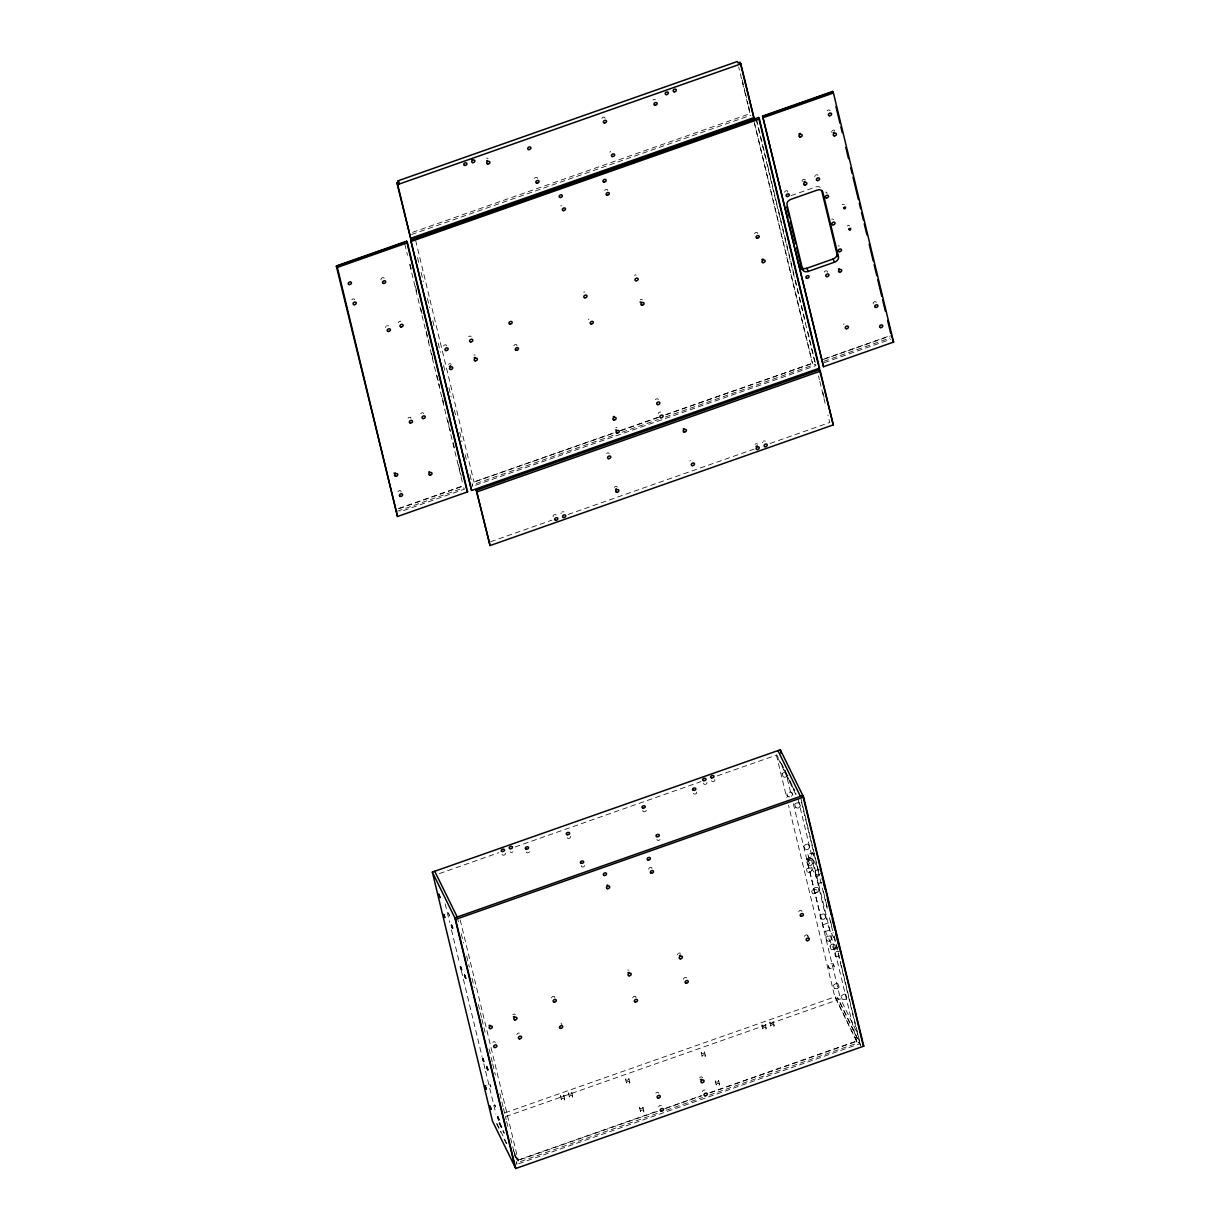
<?xml version="1.0" encoding="UTF-8"?>
<svg xmlns="http://www.w3.org/2000/svg" width="1230" height="1230" viewBox="0 0 1230 1230"><rect width="100%" height="100%" fill="white"/><g stroke="black" fill="none" stroke-linecap="round" stroke-linejoin="round"><path stroke-width="0.75" stroke-dasharray="5 3.75" d="M489.955 1084.383C491.308 1091.702 491.631 1081.032 486.711 1085.475M494.752 1104.602C497.028 1111.274 495.29 1102.065 491.585 1105.632M787.938 775.177C783.971 781.204 778.559 772.194 785.201 772.548M783.156 776.853L782.08 773.685M786.893 793.811C785.709 798.562 794.442 797.301 792.381 793.596C791.182 789.845 784.832 793.75 788.046 796.917M791.643 792.212L792.797 795.333M799.454 802.836C788.722 802.237 798.977 813.491 800.33 804.727C799.162 801.022 799.423 804.62 800.592 806.034M795.825 807.726L794.734 804.543M803.682 846.24C811.093 838.768 811.308 853.743 804.266 848.3C802.913 844.826 804.681 847.224 804.851 849.269M808.448 844.564L809.617 847.67M807.849 854.496L808.925 857.664L807.772 854.558L812.569 852.79L813.645 855.434L806.819 859.309L823.285 927.113L834.14 949.867L839.091 948.253M811.631 860.539C800.899 859.939 811.154 871.194 812.507 862.43C811.339 858.725 811.6 862.322 812.784 863.737M811.216 868.026C800.838 867.488 810.001 877.052 811.861 869.441C811.001 866.673 811.185 869.364 812.077 870.425M808.002 865.428L806.865 862.23M807.295 872.116L806.48 869.733M812.63 852.82L813.707 855.988M819.749 869.887C811.646 868.472 815.444 879.312 820.887 873.085M817.181 891.781C810.662 898.069 809.402 887.03 816.689 889.92C817.889 892.642 816.551 891.32 816.382 889.398M816.12 874.761L815.029 871.593M818.135 887.414C807.387 886.799 817.642 898.054 818.995 889.305C817.827 885.6 818.088 889.182 819.272 890.612M812.446 893.472L811.646 891.089M814.491 892.288L813.414 889.106M819.81 916.043C827.236 908.57 827.452 923.545 820.41 918.087C819.011 914.536 820.933 917.134 820.979 919.148M824.623 914.274L825.761 917.472M830.588 936.061C819.857 935.446 830.112 946.7 831.465 937.952C830.296 934.247 830.558 937.844 831.741 939.259M826.96 940.935L825.868 937.767M835.831 947.577C828.082 954.972 828.62 939.751 835.262 945.439C836.708 949.068 834.755 946.423 834.678 944.379M831.049 949.253L829.912 946.055M828.39 965.396C827.037 969.701 835.247 969.255 833.971 965.581C833.202 961.26 826.36 965.196 829.466 968.579M834.309 949.929L834.14 948.253L838.922 946.577M839.06 955.464C834.078 959.938 832.71 949.483 839.521 951.697M833.156 963.72L834.248 966.888M835.877 956.586L834.74 953.388M833.171 985.614C839.844 978.496 841.52 992.087 833.909 988.028C832.356 984.431 834.125 986.168 834.34 988.72M837.968 983.846L839.106 987.044M840.966 996.331C848.377 988.843 848.592 1003.834 841.551 998.376C840.198 994.901 841.966 997.315 842.15 999.344M845.748 994.639L846.901 997.761M847.27 226.059L848.5 225.151L849.623 225.982M842.242 204.426L844.457 204.611M412.557 232.332L749.977 113.698L738.723 67.097M411.527 234.53L750.746 115.266M791.105 195.616L815.628 187.006A5.089 3.721 -26.2 0 1 820.21 187.375M398.689 508.467L463.187 485.788M613.293 433.006L473.934 482.006L613.416 433.268M620.52 430.469L658.527 417.108M665.768 414.556L812.492 363.281L665.891 414.818M824.899 358.622L889.398 335.944M398.812 508.728L463.31 486.05M620.658 430.731L658.665 417.37M823.239 359.498L889.521 336.205M397.459 511.188L463.756 487.88L464.402 489.171L399.888 511.849M613.017 435.405L472.12 484.943L472.751 486.234L469.614 473.227M622.042 432.222L658.173 419.522M665.399 416.985L815.321 364.28L815.951 365.571L474.565 485.604M823.685 361.343L889.967 338.035M824.315 362.635L890.612 339.326M490.524 541.754L551.87 520.182M568.106 514.478L753.959 449.135M770.195 443.43L829.743 422.49L827.944 415.033M439.402 873.592L498.95 852.651M515.186 846.947L701.038 781.604M717.274 775.899L776.822 754.959L779.343 760.094M806.819 858.479L807.649 859.601L812.43 857.925L818.334 869.933M807.003 860.154L811.769 858.463L811.6 856.787L812.43 857.925M807.649 859.601L816.09 876.759L820.871 875.068M821.686 882.417L818.504 883.54L816.09 876.759M822.624 924.868L827.406 923.192L811.769 858.463M825.053 931.648L829.835 929.972L834.893 940.258M833.494 948.791L838.26 947.115M505.023 1112.827L835.216 996.746L857.525 1043.009L834.816 996.884L788.553 805.327M518.752 1163.642L860.154 1043.609L837.645 997.868L835.662 998.576L835.216 996.746M505.73 1116.563L840.474 998.868L857.986 1034.43M518.138 1160.044L657.481 1111.044M666.537 1107.861L700.916 1095.776M709.956 1092.594L856.557 1041.057M515.339 1155.308L517.861 1160.444L658.604 1110.951M664.846 1108.768L701.899 1095.73M710.094 1092.855L857.079 1041.18M657.235 1113.427L516.308 1162.965L516.954 1164.272L514.248 1153.094M666.23 1110.26L702.361 1097.56M709.572 1095.023L859.509 1042.302L833.017 932.601M781.419 763.384L788.984 778.774M789.829 780.481L794.872 790.736M780.174 761.801L796.164 794.273M795.764 794.411L776.422 755.112L786.754 797.886M807.633 935.369L809.171 938.49M561.018 1023.068L562.541 1026.189M499.764 1122.698L503.116 1129.54M513.218 1150.05L518.26 1160.305L459.851 918.518M499.365 1122.836L504.408 1133.091M498.965 1122.959L504.008 1133.214M514.94 1155.431L518.307 1162.273L517.861 1160.444M496.951 1123.62L507.068 1144.177M496.551 1123.759L500.718 1132.23M504.054 1138.995L506.56 1144.085M829.835 929.972L827.406 923.192M448.873 913.475L448.458 912.798L448.873 914.52M449.027 914.936L449.596 915.996L449.334 914.674M822.855 392.355L824.208 397.951M756.681 120.125L762.508 144.31M762.954 146.17L766.997 162.898M767.459 164.758L773.286 188.928M773.747 190.788L777.775 207.532M778.236 209.377L784.063 233.562M784.525 235.422L794.841 278.18M795.303 280.04L805.635 322.814M807.879 332.1L815.951 365.571M818.488 375.873L819.395 379.609M819.841 381.469L825.699 405.716M756.035 118.833L814.875 362.42M754.543 123.369L812.492 363.281M753.959 121.247L812.354 363.019M742.182 79.842L744.888 91.02M745.334 92.896L748.04 104.073M748.501 105.934L750.3 113.391M800.868 798.162L819.288 874.407M823.331 891.135L825.576 900.437M826.022 902.297L827.36 907.878M830.511 920.886L831.864 926.467M834.109 935.753L840.843 963.659M841.289 965.504L851.621 1008.277M852.067 1010.122L860.6 1045.439L837.645 997.868M801.576 802.437L821.794 886.123M822.24 887.983L827.175 908.432M829.42 917.734L832.572 930.741M798.147 799.285L856.68 1041.318M785.247 770.211L791.536 796.24M793.335 803.667L840.474 998.868M773.27 1021.884A1.691 1.138 -13.6 0 1 770.826 1023.283A1.691 1.138 -13.6 0 1 770.687 1021.3A1.691 1.138 -13.6 0 1 773.27 1021.884L774.147 1025.543A1.691 1.138 -13.6 0 1 771.717 1026.958A1.691 1.138 -13.6 0 1 771.579 1024.959A1.691 1.138 -13.6 0 1 774.147 1025.543M769.934 1022.438L770.81 1026.097M765.306 1024.682A1.691 1.138 -13.6 0 1 762.877 1026.097A1.691 1.138 -13.6 0 1 762.723 1024.098A1.691 1.138 -13.6 0 1 765.306 1024.682L766.182 1028.357A1.691 1.138 -13.6 0 1 763.753 1029.756A1.691 1.138 -13.6 0 1 763.615 1027.757A1.691 1.138 -13.6 0 1 766.182 1028.357M761.97 1025.236L762.846 1028.895M718.628 1080.724A1.691 1.138 -13.6 0 1 716.183 1082.123A1.691 1.138 -13.6 0 1 716.045 1080.14A1.691 1.138 -13.6 0 1 718.628 1080.724L719.504 1084.383A1.691 1.138 -13.6 0 1 717.075 1085.783A1.691 1.138 -13.6 0 1 716.936 1083.799A1.691 1.138 -13.6 0 1 719.504 1084.383M715.276 1081.262L716.168 1084.937M704.559 1052.142A1.691 1.138 -13.6 0 1 702.115 1053.541A1.691 1.138 -13.6 0 1 701.976 1051.558A1.691 1.138 -13.6 0 1 704.559 1052.142L705.436 1055.801A1.691 1.138 -13.6 0 1 703.007 1057.2A1.691 1.138 -13.6 0 1 702.868 1055.217A1.691 1.138 -13.6 0 1 705.436 1055.801M701.223 1052.68L702.099 1056.355M642.967 1107.323A1.691 1.138 -13.6 0 1 640.538 1108.722A1.691 1.138 -13.6 0 1 640.399 1106.739A1.691 1.138 -13.6 0 1 642.967 1107.323L643.859 1110.982A1.691 1.138 -13.6 0 1 641.43 1112.381A1.691 1.138 -13.6 0 1 641.276 1110.398A1.691 1.138 -13.6 0 1 643.859 1110.982M639.631 1107.861L640.523 1111.52M628.914 1078.741A1.691 1.138 -13.6 0 1 626.47 1080.14A1.691 1.138 -13.6 0 1 626.331 1078.157A1.691 1.138 -13.6 0 1 628.914 1078.741L629.791 1082.4A1.691 1.138 -13.6 0 1 627.362 1083.799A1.691 1.138 -13.6 0 1 627.223 1081.816A1.691 1.138 -13.6 0 1 629.791 1082.4M625.563 1079.279L626.454 1082.938M415.663 240.48L474.057 482.268M417.508 257.531L418.861 263.112M421.106 272.399L423.351 281.701M427.394 298.429L429.639 307.731M432.791 320.753L434.129 326.334M438.172 343.062L440.417 352.364M443.569 365.372L444.906 370.953M448.95 387.681L451.195 396.983M454.347 410.005L455.684 415.586M459.728 432.314L461.973 441.616M465.125 454.623L466.462 460.204M410.051 264.189L411.85 271.63M415.448 286.498L416.786 292.079M420.829 308.807L422.628 316.248M426.226 331.131L428.916 342.278M431.607 353.44L433.406 360.882M437.004 375.75L439.694 386.912M442.385 398.059L444.184 405.5M447.782 420.383L450.472 431.53M453.163 442.692L454.962 450.134M458.559 465.002L461.25 476.164M404.793 244.001L407.484 255.164M409.728 264.465L462.741 483.928M571.812 1092.717A1.691 1.138 -13.6 0 1 569.367 1094.116A1.691 1.138 -13.6 0 1 569.229 1092.132A1.691 1.138 -13.6 0 1 571.812 1092.717L572.688 1096.376A1.691 1.138 -13.6 0 1 570.259 1097.775A1.691 1.138 -13.6 0 1 570.12 1095.792A1.691 1.138 -13.6 0 1 572.688 1096.376M568.46 1093.255L569.352 1096.929M563.847 1095.515A1.691 1.138 -13.6 0 1 561.403 1096.914A1.691 1.138 -13.6 0 1 561.264 1094.931A1.691 1.138 -13.6 0 1 563.847 1095.515L564.724 1099.174A1.691 1.138 -13.6 0 1 562.295 1100.589A1.691 1.138 -13.6 0 1 562.156 1098.59A1.691 1.138 -13.6 0 1 564.724 1099.174M560.496 1096.053L561.387 1099.728M457.222 916.996L458.575 922.577M461.265 933.708L463.51 943.026M466.647 956.018L469.353 967.195M472.043 978.327L474.288 987.644M478.332 1004.357L481.468 1017.379M481.914 1019.24L485.066 1032.247M489.11 1048.99L492.246 1061.997M492.692 1063.858L495.398 1075.02M499.887 1093.593L503.024 1106.631M503.47 1108.476L506.176 1119.638M506.622 1121.483L507.975 1127.08M510.665 1138.211L513.802 1151.249M445.183 903.85L449.673 922.439M451.471 929.88L459.559 963.367M461.358 970.793L482.022 1056.355M483.821 1063.796L485.158 1069.377M485.619 1071.238L495.951 1114.011M420.783 413.649A1.691 1.245 -26.2 0 1 423.704 413.557M408.037 418.123A1.691 1.245 -26.2 0 1 410.989 418.369M385.667 327.564A1.691 1.245 -26.2 0 1 385.913 326.534M386.558 325.981A1.691 1.245 -26.2 0 1 388.48 325.919M398.382 322.752A1.691 1.245 -26.2 0 1 400.918 321.276M397.92 491.831A1.691 1.245 -26.2 0 1 399.996 490.632A1.691 1.245 -26.2 0 1 400.98 492.092M351.811 299.782A1.691 1.245 -26.2 0 1 354.732 299.69M381.1 279.84A1.691 1.245 -26.2 0 1 382.069 277.842A1.691 1.245 -26.2 0 1 384.16 278.411M762.523 442.815A1.691 1.245 -26.2 0 1 762.585 442.124M763.415 441.216A1.691 1.245 -26.2 0 1 765.337 441.155M755.097 444.276A1.691 1.245 -26.2 0 1 757.603 444.199M561.065 513.648A1.691 1.245 -26.2 0 1 561.126 512.956M561.956 512.049A1.691 1.245 -26.2 0 1 563.878 511.988M553.223 516.738A1.691 1.245 -26.2 0 1 553.992 514.847A1.691 1.245 -26.2 0 1 556.145 515.032M614.385 487.326A1.691 1.245 -26.2 0 1 617.306 487.234M606.559 453.44A1.691 1.245 -26.2 0 1 609.204 453.655M689.846 461.081A1.691 1.245 -26.2 0 1 690.322 460.42M615.83 427.487A1.691 1.245 -26.2 0 1 617.045 427.44M658.311 413.526A1.691 1.245 -26.2 0 1 660.848 412.05M655.421 399.704A1.691 1.245 -26.2 0 1 658.358 399.612M473.965 355.147A1.691 1.245 -26.2 0 1 475.18 355.101M448.52 364.264A1.691 1.245 -26.2 0 1 451.164 364.48M443.477 345.999A1.691 1.245 -26.2 0 1 446.613 345.891M468.63 336.666A1.691 1.245 -26.2 0 1 471.151 336.589M513.832 345.768A1.691 1.245 -26.2 0 1 515.893 344.554A1.691 1.245 -26.2 0 1 516.877 346.014M588.586 319.8A1.691 1.245 -26.2 0 1 588.878 319.108M583.574 292.11A1.691 1.245 -26.2 0 1 584.788 292.064M754.559 233.639A1.691 1.245 -26.2 0 1 757.695 233.546M634.357 275.289A1.691 1.245 -26.2 0 1 636.279 275.228M640.246 299.705A1.691 1.245 -26.2 0 1 642.414 299.889M604.653 190.635A1.691 1.245 -26.2 0 1 607.789 190.527M560.849 206.025A1.691 1.245 -26.2 0 1 561.326 205.379M486.465 158.316A1.691 1.245 -26.2 0 1 487.987 158.455M652.93 99.984A1.691 1.245 -26.2 0 1 655.436 99.891M601.885 118.403A1.691 1.245 -26.2 0 1 605.037 118.311M609.911 152.335A1.691 1.245 -26.2 0 1 610.48 151.336M534.543 178.242A1.691 1.245 -26.2 0 1 537.495 178.488M824.315 272.045A1.691 1.245 -26.2 0 1 826.376 270.831A1.691 1.245 -26.2 0 1 827.36 272.307M802.252 181.44A1.691 1.245 -26.2 0 1 803.221 179.457A1.691 1.245 -26.2 0 1 805.312 180.026M814.86 176.674A1.691 1.245 -26.2 0 1 814.921 175.982M815.398 175.337A1.691 1.245 -26.2 0 1 817.919 175.26M831.849 132.287A1.691 1.245 -26.2 0 1 831.788 131.303M832.264 130.657A1.691 1.245 -26.2 0 1 834.77 130.58M827.114 110.823A1.691 1.245 -26.2 0 1 830.035 110.731M843.719 324.505A1.691 1.245 -26.2 0 1 843.995 323.813M873.285 303.856A1.691 1.245 -26.2 0 1 874.453 301.781A1.691 1.245 -26.2 0 1 876.36 302.78M838.091 246A1.691 1.245 -26.2 0 1 839.306 245.969M831.603 219.14A1.691 1.245 -26.2 0 1 833.494 219.801M825.53 192.172A1.691 1.245 -26.2 0 1 826.929 193.617M784.571 192.28A1.691 1.245 -26.2 0 1 786.524 190.712A1.691 1.245 -26.2 0 1 787.707 192.188M529.469 851.683A1.691 1.138 -13.6 0 1 526.163 851.913M696.457 792.043A1.691 1.138 -13.6 0 1 695.765 793.811A1.691 1.138 -13.6 0 1 693.459 793.412M505.176 853.205A1.691 1.138 -13.6 0 1 504.792 854.789A1.691 1.138 -13.6 0 1 502.547 854.958A1.691 1.138 -13.6 0 1 502.532 853.389M512.971 851.837A1.691 1.138 -13.6 0 1 510.143 851.775M706.835 782.618A1.691 1.138 -13.6 0 1 704.882 784.356A1.691 1.138 -13.6 0 1 703.99 782.557M714.599 779.574A1.691 1.138 -13.6 0 1 714.107 781.235A1.691 1.138 -13.6 0 1 711.786 781.188A1.691 1.138 -13.6 0 1 712.293 779.528M646.15 810.355A1.691 1.138 -13.6 0 1 644.136 811.815A1.691 1.138 -13.6 0 1 642.998 810.293M660.033 839.552A1.691 1.138 -13.6 0 1 656.882 839.49M584.573 865.536A1.691 1.138 -13.6 0 1 582.543 866.996A1.691 1.138 -13.6 0 1 581.421 865.474M570.243 836.415A1.691 1.138 -13.6 0 1 569.751 838.091A1.691 1.138 -13.6 0 1 567.43 838.045A1.691 1.138 -13.6 0 1 567.937 836.369M658.711 1106.954A1.691 1.245 -26.2 0 1 661.248 1105.478M702.515 1091.564A1.691 1.245 -26.2 0 1 705.036 1090.072M699.624 1077.741A1.691 1.245 -26.2 0 1 702.545 1077.649M655.821 1093.132A1.691 1.245 -26.2 0 1 658.742 1093.04M516.831 1034.63A1.691 1.245 -26.2 0 1 519.368 1033.139M492.723 1042.302A1.691 1.245 -26.2 0 1 495.367 1042.517M512.833 1014.689A1.691 1.245 -26.2 0 1 515.339 1014.612M551.594 997.899A1.691 1.245 -26.2 0 1 553.546 996.331A1.691 1.245 -26.2 0 1 554.73 997.791M632.789 997.838A1.691 1.245 -26.2 0 1 634.741 996.269A1.691 1.245 -26.2 0 1 635.925 997.73M627.761 970.132A1.691 1.245 -26.2 0 1 628.976 970.101M804.558 936.445A1.691 1.245 -26.2 0 1 806.511 934.877A1.691 1.245 -26.2 0 1 807.71 936.353M798.747 911.676A1.691 1.245 -26.2 0 1 801.899 911.568M677.653 954.911A1.691 1.245 -26.2 0 1 677.915 953.88M678.545 953.327A1.691 1.245 -26.2 0 1 680.482 953.265M683.557 979.341A1.691 1.245 -26.2 0 1 686.601 977.927M648.779 869.349A1.691 1.245 -26.2 0 1 650.286 867.504A1.691 1.245 -26.2 0 1 651.977 868.564"/><path stroke-width="1.5" d="M398.151 180.764L737.37 61.5L738.138 63.053L740.122 62.361L740.891 63.914L753.867 117.65L410.666 238.312L396.921 183.024L398.92 182.317L398.151 180.764L399.043 184.485M396.921 183.024L397.69 184.577L740.891 63.914M336.39 266.372L337.035 267.663L336.589 265.834L406.653 241.203L407.422 242.756L467.6 491.862L397.521 516.508L336.39 266.372L404.47 242.433M410.635 239.804L758.618 117.465L759.387 119.018L819.549 368.124L471.582 490.463L410.635 239.804L471.582 490.463M762.6 116.066L832.679 91.42L833.448 92.988L893.61 342.094L823.531 366.725L762.6 116.066L823.531 366.725M412.834 239.496L756.035 118.833M764.399 115.897L832.479 91.958L833.11 93.249L832.679 91.42M336.589 265.834L337.358 267.402L407.422 242.756M411.404 241.357L759.387 119.018M763.369 117.619L833.448 92.988M801.483 267.187A5.089 3.721 -26.2 0 0 806.757 268.278L833.033 259.038A5.089 3.721 -26.2 0 0 836.923 253.703L821.732 190.835M808.295 271.4L834.57 262.159A5.089 3.721 -26.2 0 0 838.46 256.824L822.824 192.095A5.089 3.721 -26.2 0 0 817.166 190.112L790.89 199.352A5.089 3.721 -26.2 0 0 787 204.703L802.621 269.416A5.089 3.721 -26.2 0 0 808.295 271.4L806.757 268.278M476.318 490.278L819.534 369.615L820.287 371.183L833.264 424.904L490.063 545.567L476.318 490.278L490.063 545.567M477.086 491.846L820.287 371.183M432.33 872.101L780.312 749.762L803.574 797.055L863.752 1046.161L515.77 1168.5L492.507 1121.207L432.33 872.101L455.607 919.394L515.77 1168.5M455.607 919.394L803.574 797.055M891.197 335.313L891.765 337.404M893.61 342.094L892.396 338.696M836.923 253.703L838.46 256.824M833.033 259.038L834.57 262.159M753.867 117.65L740.122 62.361M801.099 266.295L802.621 269.416M818.796 366.571L819.549 368.124M833.264 424.904L819.534 369.615M777.929 750.608L800.423 796.333M862.983 1044.593L863.752 1046.161M466.831 490.309L467.6 491.862M434.728 871.27L457.222 916.996M822.209 878.343L822.639 879.604M835.939 106.549L839.982 123.292M840.874 127.013L842.227 132.579M845.825 147.462L848.516 158.624M850.76 167.926L852.113 173.507M853.005 177.228L858.402 199.537M859.293 203.257L860.646 208.839M861.538 212.559L863.337 220.001M864.244 223.722L866.935 234.884M869.18 244.17L873.223 260.914M874.115 264.635L876.821 275.797M877.713 279.518L881.756 296.246M882.663 299.966L885.354 311.129M887.599 320.43L890.735 333.453M786.8 207.132L789.291 217.602M790.183 221.323L795.579 243.632M796.625 247.814L801.868 269.662M758.618 117.465L818.334 364.71M862.538 1042.733L802.821 795.487L454.839 917.841L515.001 1166.947M823.285 881.848L825.069 889.244M827.298 898.5L831.326 915.135M832.218 918.841L834.893 929.926M835.785 933.632L838.922 946.577M780.312 749.762L781.204 753.483M397.69 184.577L410.666 238.312M406.653 241.203L466.385 488.448M337.358 267.402L397.521 516.508M395.276 472.858A1.691 1.245 -26.2 0 1 394.046 473.15M429.562 471.72A1.691 1.245 -26.2 0 1 428.747 472.013M757.203 445.829A1.691 1.245 -26.2 0 1 756.02 446.382M616.415 488.833A1.691 1.245 -26.2 0 1 615.6 489.125M683.957 428.655A1.691 1.245 -26.2 0 1 683.127 428.947M616.43 429.916A1.691 1.245 -26.2 0 1 615.584 430.039M614.016 416.355A1.691 1.245 -26.2 0 1 613.263 416.801M474.949 357.407A1.691 1.245 -26.2 0 1 474.134 357.699M450.626 365.817A1.691 1.245 -26.2 0 1 449.442 366.371M763.03 258.961A1.691 1.245 -26.2 0 1 761.862 259.515M641.245 301.965A1.691 1.245 -26.2 0 1 640.03 302.011M487.449 160.577A1.691 1.245 -26.2 0 1 486.634 160.869M472.443 159.239A1.691 1.245 -26.2 0 1 471.613 159.531M839.275 268.724A1.691 1.245 -26.2 0 1 838.445 269.016M804.774 181.363A1.691 1.245 -26.2 0 1 804.005 181.809M834.355 132.21A1.691 1.245 -26.2 0 1 833.187 132.763M800.069 133.332A1.691 1.245 -26.2 0 1 798.9 133.886M701.654 1079.248A1.691 1.245 -26.2 0 1 700.408 1079.54M489.894 1025.19A1.691 1.245 -26.2 0 1 489.063 1025.482M514.571 1016.503A1.691 1.245 -26.2 0 1 513.341 1016.81M628.761 972.392A1.691 1.245 -26.2 0 1 627.93 972.684M680.298 955.126A1.691 1.245 -26.2 0 1 679.544 955.572M607.62 884.97A1.691 1.245 -26.2 0 1 606.867 885.416M438.818 894.318L439.956 897.516L438.818 894.318M443.676 914.474L444.829 917.672L443.738 914.49M451.471 925.191L452.625 928.389L451.533 925.206M460.497 966.826L461.634 970.009L460.558 966.842M464.586 975.129L465.724 978.327L464.586 975.129M482.621 1058.4L483.759 1061.598L482.667 1058.43M486.711 1066.717L487.849 1069.916L486.711 1066.717M485.127 1086.044L486.265 1089.242L485.127 1086.044M489.986 1106.185L491.124 1109.383L490.047 1106.201M497.781 1116.902L498.919 1120.1L497.843 1116.917M843.642 207.809C845.072 211.422 847.209 204.534 843.642 207.809M848.808 229.18C850.238 232.793 852.375 225.905 848.808 229.18M400.995 326.98A1.691 1.245 -26.2 0 0 403.117 325.089A1.691 1.245 -26.2 0 0 400.473 324.874A1.691 1.245 -26.2 0 0 400.995 326.98M388.25 331.47A1.691 1.245 -26.2 0 0 390.387 329.563A1.691 1.245 -26.2 0 0 387.742 329.348A1.691 1.245 -26.2 0 0 388.25 331.47M410.374 423.043A1.691 1.245 -26.2 0 0 412.496 421.152A1.691 1.245 -26.2 0 0 409.851 420.937A1.691 1.245 -26.2 0 0 410.374 423.043M423.105 418.569A1.691 1.245 -26.2 0 0 425.242 416.678A1.691 1.245 -26.2 0 0 422.597 416.447A1.691 1.245 -26.2 0 0 423.105 418.569M400.442 496.413A1.691 1.245 -26.2 0 0 402.579 494.522A1.691 1.245 -26.2 0 0 399.935 494.306A1.691 1.245 -26.2 0 0 400.442 496.413M395.583 476.271A1.691 1.245 -26.2 0 0 397.721 474.38A1.691 1.245 -26.2 0 0 395.076 474.15A1.691 1.245 -26.2 0 0 395.583 476.271M429.87 475.149A1.691 1.245 -26.2 0 0 431.991 473.243A1.691 1.245 -26.2 0 0 429.347 473.027A1.691 1.245 -26.2 0 0 429.87 475.149M354.132 304.702A1.691 1.245 -26.2 0 0 356.269 302.811A1.691 1.245 -26.2 0 0 353.625 302.595A1.691 1.245 -26.2 0 0 354.132 304.702M349.274 284.561A1.691 1.245 -26.2 0 0 351.411 282.654A1.691 1.245 -26.2 0 0 348.767 282.439A1.691 1.245 -26.2 0 0 349.274 284.561M383.56 283.438A1.691 1.245 -26.2 0 0 385.697 281.532A1.691 1.245 -26.2 0 0 383.053 281.316A1.691 1.245 -26.2 0 0 383.56 283.438M555.683 520.336A1.691 1.245 -26.2 0 0 557.82 518.445A1.691 1.245 -26.2 0 0 555.176 518.23A1.691 1.245 -26.2 0 0 555.683 520.336M563.648 517.538A1.691 1.245 -26.2 0 0 565.769 515.647A1.691 1.245 -26.2 0 0 563.125 515.416A1.691 1.245 -26.2 0 0 563.648 517.538M757.142 449.504A1.691 1.245 -26.2 0 0 759.279 447.612A1.691 1.245 -26.2 0 0 756.635 447.397A1.691 1.245 -26.2 0 0 757.142 449.504M765.106 446.705A1.691 1.245 -26.2 0 0 767.243 444.814A1.691 1.245 -26.2 0 0 764.599 444.599A1.691 1.245 -26.2 0 0 765.106 446.705M616.707 492.261A1.691 1.245 -26.2 0 0 618.844 490.355A1.691 1.245 -26.2 0 0 616.199 490.14A1.691 1.245 -26.2 0 0 616.707 492.261M608.604 458.667A1.691 1.245 -26.2 0 0 610.741 456.776A1.691 1.245 -26.2 0 0 608.097 456.561A1.691 1.245 -26.2 0 0 608.604 458.667M684.249 432.084A1.691 1.245 -26.2 0 0 686.386 430.177A1.691 1.245 -26.2 0 0 683.742 429.962A1.691 1.245 -26.2 0 0 684.249 432.084M692.367 465.663A1.691 1.245 -26.2 0 0 694.489 463.756A1.691 1.245 -26.2 0 0 691.844 463.541A1.691 1.245 -26.2 0 0 692.367 465.663M660.925 417.754A1.691 1.245 -26.2 0 0 663.062 415.863A1.691 1.245 -26.2 0 0 660.418 415.648A1.691 1.245 -26.2 0 0 660.925 417.754M657.758 404.639A1.691 1.245 -26.2 0 0 659.88 402.733A1.691 1.245 -26.2 0 0 657.235 402.518A1.691 1.245 -26.2 0 0 657.758 404.639M613.955 420.03A1.691 1.245 -26.2 0 0 616.092 418.138A1.691 1.245 -26.2 0 0 613.447 417.908A1.691 1.245 -26.2 0 0 613.955 420.03M617.122 433.16A1.691 1.245 -26.2 0 0 619.259 431.253A1.691 1.245 -26.2 0 0 616.614 431.038A1.691 1.245 -26.2 0 0 617.122 433.16M475.257 360.821A1.691 1.245 -26.2 0 0 477.378 358.929A1.691 1.245 -26.2 0 0 474.734 358.714A1.691 1.245 -26.2 0 0 475.257 360.821M450.564 369.507A1.691 1.245 -26.2 0 0 452.702 367.601A1.691 1.245 -26.2 0 0 450.057 367.386A1.691 1.245 -26.2 0 0 450.564 369.507M445.998 350.581A1.691 1.245 -26.2 0 0 448.135 348.674A1.691 1.245 -26.2 0 0 445.491 348.459A1.691 1.245 -26.2 0 0 445.998 350.581M470.675 341.894A1.691 1.245 -26.2 0 0 472.812 340.003A1.691 1.245 -26.2 0 0 470.168 339.788A1.691 1.245 -26.2 0 0 470.675 341.894M510.004 324.09A1.691 1.245 -26.2 0 0 512.141 322.199A1.691 1.245 -26.2 0 0 509.497 321.983A1.691 1.245 -26.2 0 0 510.004 324.09M516.354 350.35A1.691 1.245 -26.2 0 0 518.476 348.459A1.691 1.245 -26.2 0 0 515.831 348.228A1.691 1.245 -26.2 0 0 516.354 350.35M591.2 324.028A1.691 1.245 -26.2 0 0 593.337 322.137A1.691 1.245 -26.2 0 0 590.692 321.922A1.691 1.245 -26.2 0 0 591.2 324.028M584.865 297.783A1.691 1.245 -26.2 0 0 586.987 295.877A1.691 1.245 -26.2 0 0 584.342 295.661A1.691 1.245 -26.2 0 0 584.865 297.783M762.984 262.651A1.691 1.245 -26.2 0 0 765.106 260.745A1.691 1.245 -26.2 0 0 762.462 260.529A1.691 1.245 -26.2 0 0 762.984 262.651M757.08 238.22A1.691 1.245 -26.2 0 0 759.218 236.329A1.691 1.245 -26.2 0 0 756.573 236.114A1.691 1.245 -26.2 0 0 757.08 238.22M636.048 280.778A1.691 1.245 -26.2 0 0 638.17 278.887A1.691 1.245 -26.2 0 0 635.526 278.657A1.691 1.245 -26.2 0 0 636.048 280.778M641.937 305.194A1.691 1.245 -26.2 0 0 644.074 303.303A1.691 1.245 -26.2 0 0 641.43 303.087A1.691 1.245 -26.2 0 0 641.937 305.194M607.174 195.216A1.691 1.245 -26.2 0 0 609.296 193.31A1.691 1.245 -26.2 0 0 606.651 193.095A1.691 1.245 -26.2 0 0 607.174 195.216M603.991 182.086A1.691 1.245 -26.2 0 0 606.129 180.195A1.691 1.245 -26.2 0 0 603.484 179.964A1.691 1.245 -26.2 0 0 603.991 182.086M560.204 197.477A1.691 1.245 -26.2 0 0 562.341 195.585A1.691 1.245 -26.2 0 0 559.696 195.37A1.691 1.245 -26.2 0 0 560.204 197.477M563.371 210.607A1.691 1.245 -26.2 0 0 565.508 208.716A1.691 1.245 -26.2 0 0 562.863 208.5A1.691 1.245 -26.2 0 0 563.371 210.607M654.975 105.211A1.691 1.245 -26.2 0 0 657.112 103.305A1.691 1.245 -26.2 0 0 654.468 103.089A1.691 1.245 -26.2 0 0 654.975 105.211M487.757 164.005A1.691 1.245 -26.2 0 0 489.878 162.099A1.691 1.245 -26.2 0 0 487.249 161.883A1.691 1.245 -26.2 0 0 487.757 164.005M674.209 91.82A1.691 1.245 -26.2 0 0 676.331 89.928A1.691 1.245 -26.2 0 0 673.686 89.713A1.691 1.245 -26.2 0 0 674.209 91.82M666.245 94.618A1.691 1.245 -26.2 0 0 668.367 92.727A1.691 1.245 -26.2 0 0 665.722 92.511A1.691 1.245 -26.2 0 0 666.245 94.618M472.735 162.652A1.691 1.245 -26.2 0 0 474.872 160.761A1.691 1.245 -26.2 0 0 472.228 160.546A1.691 1.245 -26.2 0 0 472.735 162.652M464.771 165.45A1.691 1.245 -26.2 0 0 466.908 163.559A1.691 1.245 -26.2 0 0 464.264 163.344A1.691 1.245 -26.2 0 0 464.771 165.45M604.407 122.985A1.691 1.245 -26.2 0 0 606.544 121.094A1.691 1.245 -26.2 0 0 603.899 120.878A1.691 1.245 -26.2 0 0 604.407 122.985M612.525 156.564A1.691 1.245 -26.2 0 0 614.646 154.673A1.691 1.245 -26.2 0 0 612.002 154.457A1.691 1.245 -26.2 0 0 612.525 156.564M536.88 183.162A1.691 1.245 -26.2 0 0 539.001 181.271A1.691 1.245 -26.2 0 0 536.357 181.041A1.691 1.245 -26.2 0 0 536.88 183.162M528.762 149.583A1.691 1.245 -26.2 0 0 530.899 147.692A1.691 1.245 -26.2 0 0 528.254 147.462A1.691 1.245 -26.2 0 0 528.762 149.583M839.567 272.153A1.691 1.245 -26.2 0 0 841.704 270.246A1.691 1.245 -26.2 0 0 839.06 270.031A1.691 1.245 -26.2 0 0 839.567 272.153M826.821 276.627A1.691 1.245 -26.2 0 0 828.958 274.736A1.691 1.245 -26.2 0 0 826.314 274.521A1.691 1.245 -26.2 0 0 826.821 276.627M817.443 180.564A1.691 1.245 -26.2 0 0 819.58 178.673A1.691 1.245 -26.2 0 0 816.935 178.458A1.691 1.245 -26.2 0 0 817.443 180.564M804.712 185.054A1.691 1.245 -26.2 0 0 806.834 183.147A1.691 1.245 -26.2 0 0 804.205 182.932A1.691 1.245 -26.2 0 0 804.712 185.054M834.309 135.884A1.691 1.245 -26.2 0 0 836.431 133.993A1.691 1.245 -26.2 0 0 833.786 133.778A1.691 1.245 -26.2 0 0 834.309 135.884M800.023 137.022A1.691 1.245 -26.2 0 0 802.145 135.115A1.691 1.245 -26.2 0 0 799.5 134.9A1.691 1.245 -26.2 0 0 800.023 137.022M829.435 115.743A1.691 1.245 -26.2 0 0 831.572 113.852A1.691 1.245 -26.2 0 0 828.928 113.621A1.691 1.245 -26.2 0 0 829.435 115.743M880.603 327.611A1.691 1.245 -26.2 0 0 882.74 325.704A1.691 1.245 -26.2 0 0 880.096 325.489A1.691 1.245 -26.2 0 0 880.603 327.611M846.317 328.733A1.691 1.245 -26.2 0 0 848.454 326.826A1.691 1.245 -26.2 0 0 845.81 326.611A1.691 1.245 -26.2 0 0 846.317 328.733M875.745 307.454A1.691 1.245 -26.2 0 0 877.882 305.563A1.691 1.245 -26.2 0 0 875.237 305.348A1.691 1.245 -26.2 0 0 875.745 307.454M839.383 251.689A1.691 1.245 -26.2 0 0 841.505 249.782A1.691 1.245 -26.2 0 0 838.86 249.567A1.691 1.245 -26.2 0 0 839.383 251.689M832.895 224.813A1.691 1.245 -26.2 0 0 835.016 222.922A1.691 1.245 -26.2 0 0 832.372 222.707A1.691 1.245 -26.2 0 0 832.895 224.813M826.406 197.953A1.691 1.245 -26.2 0 0 828.528 196.062A1.691 1.245 -26.2 0 0 825.884 195.847A1.691 1.245 -26.2 0 0 826.406 197.953M787.169 196.508A1.691 1.245 -26.2 0 0 789.306 194.617A1.691 1.245 -26.2 0 0 786.662 194.401A1.691 1.245 -26.2 0 0 787.169 196.508M806.942 278.318A1.691 1.245 -26.2 0 0 809.063 276.427A1.691 1.245 -26.2 0 0 806.419 276.212A1.691 1.245 -26.2 0 0 806.942 278.318M693.397 790.321A1.691 1.138 -13.6 0 0 695.842 788.922A1.691 1.138 -13.6 0 0 693.259 788.338A1.691 1.138 -13.6 0 0 693.397 790.321M526.179 849.115A1.691 1.138 -13.6 0 0 528.623 847.716A1.691 1.138 -13.6 0 0 526.04 847.132A1.691 1.138 -13.6 0 0 526.179 849.115M711.555 777.852A1.691 1.138 -13.6 0 0 713.984 776.438A1.691 1.138 -13.6 0 0 711.401 775.853A1.691 1.138 -13.6 0 0 711.555 777.852M703.591 780.65A1.691 1.138 -13.6 0 0 706.02 779.251A1.691 1.138 -13.6 0 0 703.437 778.652A1.691 1.138 -13.6 0 0 703.591 780.65M510.081 848.669A1.691 1.138 -13.6 0 0 512.526 847.27A1.691 1.138 -13.6 0 0 509.943 846.686A1.691 1.138 -13.6 0 0 510.081 848.669M502.117 851.483A1.691 1.138 -13.6 0 0 504.561 850.068A1.691 1.138 -13.6 0 0 501.978 849.484A1.691 1.138 -13.6 0 0 502.117 851.483M642.844 808.095A1.691 1.138 -13.6 0 0 645.273 806.695A1.691 1.138 -13.6 0 0 642.69 806.111A1.691 1.138 -13.6 0 0 642.844 808.095M656.897 836.677A1.691 1.138 -13.6 0 0 659.341 835.278A1.691 1.138 -13.6 0 0 656.759 834.693A1.691 1.138 -13.6 0 0 656.897 836.677M581.252 863.276A1.691 1.138 -13.6 0 0 583.697 861.876A1.691 1.138 -13.6 0 0 581.114 861.292A1.691 1.138 -13.6 0 0 581.252 863.276M567.184 834.693A1.691 1.138 -13.6 0 0 569.628 833.294A1.691 1.138 -13.6 0 0 567.045 832.71A1.691 1.138 -13.6 0 0 567.184 834.693M705.113 1095.792A1.691 1.245 -26.2 0 0 707.25 1093.901A1.691 1.245 -26.2 0 0 704.606 1093.67A1.691 1.245 -26.2 0 0 705.113 1095.792M701.946 1082.661A1.691 1.245 -26.2 0 0 704.083 1080.77A1.691 1.245 -26.2 0 0 701.438 1080.555A1.691 1.245 -26.2 0 0 701.946 1082.661M658.142 1098.067A1.691 1.245 -26.2 0 0 660.279 1096.161A1.691 1.245 -26.2 0 0 657.635 1095.945A1.691 1.245 -26.2 0 0 658.142 1098.067M661.325 1111.182A1.691 1.245 -26.2 0 0 663.447 1109.291A1.691 1.245 -26.2 0 0 660.802 1109.076A1.691 1.245 -26.2 0 0 661.325 1111.182M519.444 1038.858A1.691 1.245 -26.2 0 0 521.582 1036.952A1.691 1.245 -26.2 0 0 518.937 1036.736A1.691 1.245 -26.2 0 0 519.444 1038.858M494.768 1047.53A1.691 1.245 -26.2 0 0 496.889 1045.638A1.691 1.245 -26.2 0 0 494.245 1045.423A1.691 1.245 -26.2 0 0 494.768 1047.53M490.186 1028.603A1.691 1.245 -26.2 0 0 492.323 1026.712A1.691 1.245 -26.2 0 0 489.678 1026.496A1.691 1.245 -26.2 0 0 490.186 1028.603M514.878 1019.931A1.691 1.245 -26.2 0 0 517 1018.025A1.691 1.245 -26.2 0 0 514.371 1017.81A1.691 1.245 -26.2 0 0 514.878 1019.931M554.207 1002.127A1.691 1.245 -26.2 0 0 556.329 1000.236A1.691 1.245 -26.2 0 0 553.685 1000.005A1.691 1.245 -26.2 0 0 554.207 1002.127M560.542 1028.388A1.691 1.245 -26.2 0 0 562.679 1026.481A1.691 1.245 -26.2 0 0 560.034 1026.266A1.691 1.245 -26.2 0 0 560.542 1028.388M635.387 1002.066A1.691 1.245 -26.2 0 0 637.524 1000.175A1.691 1.245 -26.2 0 0 634.88 999.944A1.691 1.245 -26.2 0 0 635.387 1002.066M629.053 975.805A1.691 1.245 -26.2 0 0 631.19 973.914A1.691 1.245 -26.2 0 0 628.545 973.699A1.691 1.245 -26.2 0 0 629.053 975.805M807.172 940.673A1.691 1.245 -26.2 0 0 809.309 938.782A1.691 1.245 -26.2 0 0 806.665 938.567A1.691 1.245 -26.2 0 0 807.172 940.673M801.268 916.258A1.691 1.245 -26.2 0 0 803.405 914.351A1.691 1.245 -26.2 0 0 800.761 914.136A1.691 1.245 -26.2 0 0 801.268 916.258M680.236 958.816A1.691 1.245 -26.2 0 0 682.373 956.909A1.691 1.245 -26.2 0 0 679.729 956.694A1.691 1.245 -26.2 0 0 680.236 958.816M686.14 983.231A1.691 1.245 -26.2 0 0 688.262 981.34A1.691 1.245 -26.2 0 0 685.617 981.11A1.691 1.245 -26.2 0 0 686.14 983.231M651.362 873.239A1.691 1.245 -26.2 0 0 653.499 871.347A1.691 1.245 -26.2 0 0 650.855 871.132A1.691 1.245 -26.2 0 0 651.362 873.239M648.195 860.124A1.691 1.245 -26.2 0 0 650.332 858.217A1.691 1.245 -26.2 0 0 647.687 858.002A1.691 1.245 -26.2 0 0 648.195 860.124M604.391 875.514A1.691 1.245 -26.2 0 0 606.528 873.623A1.691 1.245 -26.2 0 0 603.884 873.408A1.691 1.245 -26.2 0 0 604.391 875.514M607.574 888.644A1.691 1.245 -26.2 0 0 609.696 886.738A1.691 1.245 -26.2 0 0 607.051 886.523A1.691 1.245 -26.2 0 0 607.574 888.644"/></g></svg>
